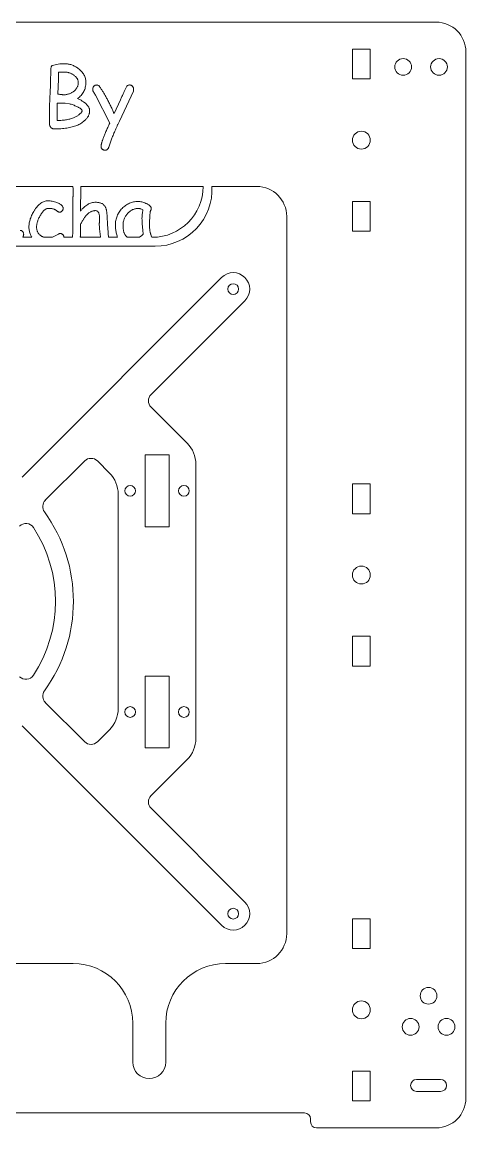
# Model space of a CAD drawing. Header units: millimetres. Extents: x 1474 to 2116, y 1544 to 1914.
# Drawn here: x 1695.7 to 1844.2, y 1543.9 to 1913.9 of the extents above; entities that cross this region are included whole.
import ezdxf

# ---------------------------------------------------------------- set-up
doc = ezdxf.new("R2010")
doc.units = ezdxf.units.MM

msp = doc.modelspace()

# ---------------------------------------------------------------- linework, layer by layer
at = {"color": 7, "linetype": 'Continuous', "lineweight": 15}
for p, q in [((1484.23, 1913.89), (1834.23, 1913.89)), ((1806.23, 1904.89), (1806.23, 1894.89)), ((1812.23, 1904.89), (1806.23, 1904.89)), ((1812.23, 1904.89), (1812.23, 1894.89)), ((1844.23, 1903.89), (1844.23, 1553.89)), ((1707.83, 1894.82), (1707.6, 1889.81)), ((1707.86, 1897.09), (1707.83, 1894.82)), ((1812.23, 1894.89), (1806.23, 1894.89)), ((1732.95, 1890.78), (1728.24, 1880.79)), ((1720.25, 1889.4), (1719.65, 1890.38)), ((1725.01, 1880.13), (1720.25, 1889.4)), ((1726.46, 1883.3), (1728.57, 1887.88)), ((1704.81, 1879.81), (1704.81, 1883.73)), ((1707.35, 1883.72), (1707.35, 1880.92)), ((1708.98, 1886.76), (1707.43, 1886.76)), ((1711.48, 1886.57), (1710.06, 1886.8)), ((1725.58, 1874.69), (1724.68, 1872.1)), ((1676.88, 1858.89), (1712.61, 1858.89)), ((1715.31, 1858.89), (1756.23, 1858.89)), ((1759.2, 1858.89), (1774.23, 1858.89)), ((1712.64, 1845.41), (1712.68, 1855.18)), ((1806.23, 1853.89), (1806.23, 1843.89)), ((1812.23, 1853.89), (1806.23, 1853.89)), ((1812.23, 1853.89), (1812.23, 1843.89)), ((1715.21, 1851.85), (1715.22, 1850.67)), ((1724.11, 1848.79), (1724.2, 1846.26)), ((1784.23, 1848.89), (1784.23, 1608.89)), ((1706.29, 1842.11), (1707.85, 1842.97)), ((1712.6, 1843.44), (1712.64, 1845.41)), ((1724.2, 1846.26), (1724.43, 1843.51)), ((1812.23, 1843.89), (1806.23, 1843.89)), ((1695.85, 1841.89), (1698.93, 1841.89)), ((1703.02, 1841.89), (1705.77, 1841.89)), ((1709.63, 1841.89), (1712.52, 1841.89)), ((1715.14, 1841.89), (1721.94, 1841.89)), ((1724.63, 1841.89), (1727.64, 1841.89)), ((1730.88, 1841.89), (1734.85, 1841.89)), ((1739.11, 1841.89), (1739.23, 1841.89)), ((1738.53, 1838.89), (1679.5, 1838.89)), ((1740.23, 1838.89), (1738.79, 1838.89)), ((1762.45, 1828.45), (1695.66, 1761.66)), ((1738.85, 1789.29), (1770.23, 1820.67)), ((1738.85, 1785.05), (1750.91, 1772.99)), ((1744.84, 1769.06), (1736.84, 1769.06)), ((1736.84, 1769.06), (1736.84, 1745.06)), ((1744.84, 1745.06), (1744.84, 1769.06)), ((1703.43, 1753.88), (1716.61, 1767.05)), ((1720.85, 1767.05), (1724.91, 1762.99)), ((1753.84, 1765.92), (1753.84, 1674.2)), ((1806.23, 1759.39), (1806.23, 1749.39)), ((1812.23, 1759.39), (1806.23, 1759.39)), ((1812.23, 1759.39), (1812.23, 1749.39)), ((1727.84, 1755.92), (1727.84, 1684.2)), ((1812.23, 1749.39), (1806.23, 1749.39)), ((1736.84, 1745.06), (1744.84, 1745.06)), ((1806.23, 1708.39), (1806.23, 1698.39)), ((1812.23, 1708.39), (1806.23, 1708.39)), ((1812.23, 1708.39), (1812.23, 1698.39)), ((1812.23, 1698.39), (1806.23, 1698.39)), ((1744.84, 1695.06), (1736.84, 1695.06)), ((1736.84, 1695.06), (1736.84, 1671.06)), ((1744.84, 1671.06), (1744.84, 1695.06)), ((1703.43, 1686.24), (1716.61, 1673.07)), ((1762.45, 1611.67), (1695.66, 1678.46)), ((1720.85, 1673.07), (1724.91, 1677.13)), ((1736.84, 1671.06), (1744.84, 1671.06)), ((1738.85, 1655.07), (1750.91, 1667.13)), ((1738.85, 1650.83), (1770.23, 1619.45)), ((1806.23, 1613.89), (1806.23, 1603.89)), ((1812.23, 1613.89), (1806.23, 1613.89)), ((1812.23, 1613.89), (1812.23, 1603.89)), ((1812.23, 1603.89), (1806.23, 1603.89)), ((1686.73, 1598.89), (1712.73, 1598.89)), ((1763.73, 1598.89), (1774.23, 1598.89)), ((1732.73, 1565.89), (1732.73, 1578.89)), ((1743.73, 1578.89), (1743.73, 1565.89)), ((1806.23, 1562.89), (1806.23, 1552.89)), ((1812.23, 1562.89), (1806.23, 1562.89)), ((1812.23, 1562.89), (1812.23, 1552.89)), ((1835.73, 1560.09), (1827.73, 1560.09)), ((1835.73, 1556.09), (1827.73, 1556.09)), ((1812.23, 1552.89), (1806.23, 1552.89)), ((1528.23, 1548.89), (1790.23, 1548.89)), ((1792.23, 1546.89), (1792.23, 1545.89)), ((1794.23, 1543.89), (1834.23, 1543.89))]:
    msp.add_line(p, q, dxfattribs=at)
for centre, radius in [((1823.23, 1898.89), 2.8), ((1835.23, 1898.89), 2.8), ((1809.23, 1874.39), 3), ((1766.34, 1824.56), 1.8), ((1731.84, 1757.06), 1.8), ((1749.84, 1757.06), 1.8), ((1809.23, 1728.89), 3), ((1731.84, 1683.06), 1.8), ((1749.84, 1683.06), 1.8), ((1766.34, 1615.56), 1.8), ((1831.73, 1588.09), 2.8), ((1809.23, 1583.39), 3), ((1825.73, 1577.7), 2.8), ((1837.73, 1577.7), 2.8)]:
    msp.add_circle(centre, radius, dxfattribs=at)
for centre, radius, start, end in [((1834.23, 1903.89), 10, 0, 90), ((1739.23, 1858.89), 17, 270, 0), ((1740.23, 1857.89), 19, 270, 3.017), ((1774.23, 1848.89), 10, 0, 90), ((1766.34, 1824.56), 5.5, 315, 135), ((1740.97, 1787.17), 3, 135, 225), ((1743.84, 1765.92), 10, 0, 45), ((1718.73, 1764.93), 3, 45, 135), ((1717.84, 1755.92), 10, 0, 45), ((1705.56, 1751.76), 3, 135, 215.9436), ((1661.84, 1720.06), 51, 324.0564, 35.9436), ((1696.93, 1743.13), 3, 33.3238, 135), ((1661.84, 1720.06), 45, 326.6762, 33.3238), ((1696.93, 1696.99), 3, 225, 326.6762), ((1705.56, 1688.36), 3, 144.0564, 225), ((1717.84, 1684.2), 10, 315, 0), ((1718.73, 1675.19), 3, 225, 315), ((1743.84, 1674.2), 10, 315, 0), ((1740.97, 1652.95), 3, 135, 225), ((1766.34, 1615.56), 5.5, 225, 45), ((1774.23, 1608.89), 10, 270, 0), ((1712.73, 1578.89), 20, 0, 90), ((1763.73, 1578.89), 20, 90, 180), ((1738.23, 1565.89), 5.5, 180, 0), ((1827.73, 1558.09), 2, 90, 270), ((1835.73, 1558.09), 2, 270, 90), ((1834.23, 1553.89), 10, 270, 0), ((1790.23, 1546.89), 2, 0, 90), ((1794.23, 1545.89), 2, 180, 270)]:
    msp.add_arc(centre, radius, start, end, dxfattribs=at)
for points, knots in [([(1705.21, 1894.82), (1705.21, 1894.93), (1705.21, 1895.16), (1705.21, 1895.53), (1705.22, 1895.93), (1705.23, 1896.37), (1705.25, 1896.86), (1705.27, 1897.37), (1705.29, 1897.93), (1705.31, 1898.32), (1705.32, 1898.51)], [0, 0, 0, 0, 0.089006, 0.188742, 0.298144, 0.418292, 0.548119, 0.688701, 0.83897, 1, 1, 1, 1]), ([(1705.32, 1898.51), (1705.34, 1898.62), (1705.37, 1898.81), (1705.46, 1899.06), (1705.59, 1899.27), (1705.71, 1899.36), (1705.76, 1899.4)], [0, 0, 0, 0, 0.308547, 0.569789, 0.79657, 1, 1, 1, 1]), ([(1705.76, 1899.4), (1706.08, 1899.49), (1706.72, 1899.67), (1707.74, 1899.84), (1708.81, 1899.95), (1709.55, 1899.96), (1709.93, 1899.97)], [0, 0, 0, 0, 0.2326391, 0.4752731, 0.7306738, 1, 1, 1, 1]), ([(1709.93, 1899.97), (1710.12, 1899.97), (1710.52, 1899.96), (1711.1, 1899.88), (1711.68, 1899.75), (1712.26, 1899.57), (1712.83, 1899.35), (1713.39, 1899.06), (1713.94, 1898.74), (1714.3, 1898.48), (1714.48, 1898.35)], [0, 0, 0, 0, 0.120268, 0.239813, 0.360359, 0.482036, 0.606193, 0.733155, 0.864419, 1, 1, 1, 1]), ([(1714.48, 1898.35), (1714.68, 1898.19), (1715.07, 1897.89), (1715.59, 1897.38), (1716.02, 1896.85), (1716.38, 1896.28), (1716.66, 1895.69), (1716.85, 1895.07), (1716.98, 1894.42), (1716.99, 1893.98), (1717, 1893.75)], [0, 0, 0, 0, 0.13965, 0.271357, 0.397597, 0.51891, 0.638685, 0.756958, 0.876827, 1, 1, 1, 1]), ([(1704.99, 1889.23), (1705.01, 1889.54), (1705.04, 1890.14), (1705.08, 1891.01), (1705.11, 1891.8), (1705.14, 1892.53), (1705.17, 1893.2), (1705.19, 1893.8), (1705.2, 1894.33), (1705.2, 1894.66), (1705.21, 1894.82)], [0, 0, 0, 0, 0.167103, 0.321369, 0.464252, 0.595753, 0.714425, 0.821716, 0.9169, 1, 1, 1, 1]), ([(1709.96, 1897.18), (1709.73, 1897.18), (1709.31, 1897.18), (1708.73, 1897.15), (1708.25, 1897.13), (1707.98, 1897.1), (1707.86, 1897.09)], [0, 0, 0, 0, 0.327786, 0.604864, 0.827543, 1, 1, 1, 1]), ([(1714.46, 1893.8), (1714.46, 1893.9), (1714.45, 1894.11), (1714.37, 1894.42), (1714.26, 1894.72), (1714.1, 1895.01), (1713.9, 1895.3), (1713.65, 1895.58), (1713.35, 1895.85), (1713.02, 1896.12), (1712.66, 1896.36), (1712.29, 1896.58), (1711.91, 1896.76), (1711.54, 1896.92), (1711.15, 1897.03), (1710.76, 1897.11), (1710.36, 1897.17), (1710.09, 1897.17), (1709.96, 1897.18)], [0, 0, 0, 0, 0.050702, 0.101808, 0.153693, 0.207642, 0.264826, 0.326345, 0.391919, 0.462468, 0.534734, 0.604432, 0.672257, 0.73857, 0.804186, 0.869776, 0.93449, 1, 1, 1, 1]), ([(1709.68, 1889.56), (1709.85, 1889.57), (1710.18, 1889.61), (1710.66, 1889.69), (1711.12, 1889.8), (1711.55, 1889.94), (1711.97, 1890.11), (1712.35, 1890.31), (1712.72, 1890.53), (1712.94, 1890.71), (1713.05, 1890.79)], [0, 0, 0, 0, 0.138955, 0.272334, 0.401055, 0.526929, 0.647901, 0.766583, 0.884285, 1, 1, 1, 1]), ([(1713.05, 1890.79), (1713.16, 1890.89), (1713.38, 1891.08), (1713.67, 1891.41), (1713.91, 1891.76), (1714.11, 1892.13), (1714.27, 1892.51), (1714.38, 1892.92), (1714.44, 1893.36), (1714.46, 1893.65), (1714.46, 1893.8)], [0, 0, 0, 0, 0.1299152, 0.255888, 0.3785484, 0.4994249, 0.6201138, 0.7433325, 0.8693687, 1, 1, 1, 1]), ([(1717, 1893.75), (1716.99, 1893.47), (1716.98, 1892.92), (1716.84, 1892.11), (1716.62, 1891.36), (1716.32, 1890.65), (1715.92, 1889.98), (1715.43, 1889.36), (1714.86, 1888.79), (1714.43, 1888.46), (1714.21, 1888.29)], [0, 0, 0, 0, 0.132369, 0.258785, 0.380949, 0.501313, 0.621801, 0.74335, 0.86886, 1, 1, 1, 1]), ([(1719.29, 1891.42), (1719.29, 1891.51), (1719.3, 1891.69), (1719.38, 1891.96), (1719.52, 1892.21), (1719.7, 1892.43), (1719.91, 1892.61), (1720.14, 1892.76), (1720.39, 1892.84), (1720.56, 1892.85), (1720.64, 1892.86)], [0, 0, 0, 0, 0.127886, 0.252738, 0.378814, 0.511966, 0.644671, 0.766264, 0.882963, 1, 1, 1, 1]), ([(1719.65, 1890.38), (1719.59, 1890.48), (1719.49, 1890.66), (1719.38, 1890.93), (1719.3, 1891.18), (1719.29, 1891.34), (1719.29, 1891.42)], [0, 0, 0, 0, 0.304498, 0.567939, 0.798241, 1, 1, 1, 1]), ([(1720.64, 1892.86), (1720.74, 1892.85), (1720.93, 1892.84), (1721.19, 1892.74), (1721.42, 1892.58), (1721.53, 1892.42), (1721.59, 1892.34)], [0, 0, 0, 0, 0.258913, 0.499899, 0.74176, 1, 1, 1, 1]), ([(1721.59, 1892.34), (1721.78, 1892.07), (1722.18, 1891.49), (1722.76, 1890.57), (1723.35, 1889.56), (1723.96, 1888.47), (1724.57, 1887.3), (1725.2, 1886.04), (1725.83, 1884.7), (1726.25, 1883.77), (1726.46, 1883.3)], [0, 0, 0, 0, 0.0984746, 0.2043491, 0.3177304, 0.4385179, 0.5673199, 0.7038572, 0.8480131, 1, 1, 1, 1]), ([(1728.57, 1887.88), (1728.74, 1888.27), (1729.08, 1889.01), (1729.58, 1890.1), (1730.04, 1891.11), (1730.34, 1891.76), (1730.48, 1892.07)], [0, 0, 0, 0, 0.276316, 0.534886, 0.776495, 1, 1, 1, 1]), ([(1730.48, 1892.07), (1730.55, 1892.19), (1730.69, 1892.41), (1730.96, 1892.67), (1731.27, 1892.83), (1731.49, 1892.85), (1731.6, 1892.86)], [0, 0, 0, 0, 0.287424, 0.538355, 0.769472, 1, 1, 1, 1]), ([(1731.6, 1892.86), (1731.69, 1892.86), (1731.87, 1892.85), (1732.13, 1892.76), (1732.37, 1892.63), (1732.58, 1892.46), (1732.76, 1892.25), (1732.9, 1892.01), (1732.98, 1891.75), (1732.99, 1891.57), (1733, 1891.48)], [0, 0, 0, 0, 0.123217, 0.246038, 0.368982, 0.49915, 0.627698, 0.75243, 0.872962, 1, 1, 1, 1]), ([(1733, 1891.48), (1732.99, 1891.37), (1732.99, 1891.14), (1732.97, 1890.9), (1732.95, 1890.78)], [0, 0, 0, 0, 0.4681905, 1, 1, 1, 1]), ([(1704.81, 1883.73), (1704.81, 1883.9), (1704.81, 1884.25), (1704.82, 1884.81), (1704.83, 1885.43), (1704.85, 1886.09), (1704.88, 1886.8), (1704.91, 1887.57), (1704.95, 1888.38), (1704.97, 1888.94), (1704.99, 1889.23)], [0, 0, 0, 0, 0.092231, 0.193837, 0.30482, 0.425203, 0.554998, 0.693432, 0.842004, 1, 1, 1, 1]), ([(1707.6, 1889.81), (1707.76, 1889.79), (1708.04, 1889.75), (1708.44, 1889.7), (1708.79, 1889.66), (1709.07, 1889.62), (1709.31, 1889.59), (1709.48, 1889.57), (1709.6, 1889.56), (1709.66, 1889.56), (1709.68, 1889.56)], [0, 0, 0, 0, 0.220299, 0.413514, 0.5799, 0.717573, 0.830303, 0.914325, 0.969642, 1, 1, 1, 1]), ([(1714.21, 1888.29), (1714.37, 1888.22), (1714.69, 1888.08), (1715.15, 1887.85), (1715.59, 1887.62), (1715.98, 1887.38), (1716.35, 1887.14), (1716.68, 1886.9), (1716.99, 1886.64), (1717.26, 1886.38), (1717.49, 1886.11), (1717.7, 1885.84), (1717.88, 1885.56), (1718.02, 1885.28), (1718.13, 1884.99), (1718.21, 1884.69), (1718.26, 1884.39), (1718.27, 1884.18), (1718.27, 1884.08)], [0, 0, 0, 0, 0.086844, 0.170165, 0.248647, 0.323308, 0.393978, 0.460817, 0.524427, 0.585095, 0.642675, 0.697479, 0.750073, 0.801609, 0.851664, 0.90074, 0.949998, 1, 1, 1, 1]), ([(1707.43, 1886.76), (1707.42, 1886.49), (1707.39, 1885.95), (1707.37, 1885.17), (1707.35, 1884.43), (1707.35, 1883.95), (1707.35, 1883.72)], [0, 0, 0, 0, 0.272625, 0.529478, 0.771933, 1, 1, 1, 1]), ([(1710.06, 1886.8), (1709.98, 1886.8), (1709.81, 1886.8), (1709.52, 1886.78), (1709.24, 1886.77), (1709.06, 1886.77), (1708.98, 1886.76)], [0, 0, 0, 0, 0.202821, 0.49447, 0.78612, 1, 1, 1, 1]), ([(1714, 1885.65), (1713.79, 1885.74), (1713.37, 1885.94), (1712.74, 1886.19), (1712.11, 1886.41), (1711.69, 1886.52), (1711.48, 1886.57)], [0, 0, 0, 0, 0.262256, 0.516598, 0.761167, 1, 1, 1, 1]), ([(1715.73, 1884.18), (1715.72, 1884.24), (1715.71, 1884.36), (1715.62, 1884.53), (1715.48, 1884.71), (1715.29, 1884.88), (1715.05, 1885.07), (1714.75, 1885.26), (1714.39, 1885.46), (1714.14, 1885.58), (1714, 1885.65)], [0, 0, 0, 0, 0.071898, 0.151976, 0.24587, 0.35697, 0.487001, 0.63736, 0.807436, 1, 1, 1, 1]), ([(1714.91, 1883.11), (1715.03, 1883.22), (1715.25, 1883.41), (1715.51, 1883.7), (1715.69, 1883.95), (1715.72, 1884.11), (1715.73, 1884.18)], [0, 0, 0, 0, 0.358358, 0.637746, 0.848537, 1, 1, 1, 1]), ([(1718.27, 1884.08), (1718.26, 1883.94), (1718.25, 1883.67), (1718.17, 1883.26), (1718.03, 1882.86), (1717.84, 1882.46), (1717.59, 1882.07), (1717.29, 1881.68), (1716.94, 1881.29), (1716.67, 1881.05), (1716.54, 1880.92)], [0, 0, 0, 0, 0.109301, 0.220422, 0.333338, 0.451922, 0.576802, 0.70873, 0.850255, 1, 1, 1, 1]), ([(1706.4, 1878.13), (1706.3, 1878.14), (1706.11, 1878.15), (1705.83, 1878.26), (1705.56, 1878.43), (1705.31, 1878.67), (1705.1, 1878.94), (1704.93, 1879.22), (1704.83, 1879.51), (1704.82, 1879.71), (1704.81, 1879.81)], [0, 0, 0, 0, 0.113146, 0.227686, 0.354881, 0.494731, 0.636453, 0.763914, 0.8839, 1, 1, 1, 1]), ([(1707.35, 1880.92), (1707.64, 1880.94), (1708.2, 1880.96), (1709.02, 1881.03), (1709.8, 1881.12), (1710.54, 1881.23), (1711.24, 1881.37), (1711.9, 1881.54), (1712.52, 1881.72), (1712.91, 1881.87), (1713.1, 1881.95)], [0, 0, 0, 0, 0.146819, 0.287163, 0.421183, 0.549052, 0.670307, 0.785355, 0.895447, 1, 1, 1, 1]), ([(1713.1, 1881.95), (1713.26, 1882.01), (1713.58, 1882.15), (1714.04, 1882.42), (1714.49, 1882.73), (1714.77, 1882.98), (1714.91, 1883.11)], [0, 0, 0, 0, 0.237982, 0.482841, 0.734994, 1, 1, 1, 1]), ([(1716.54, 1880.92), (1716.34, 1880.75), (1715.94, 1880.41), (1715.31, 1879.98), (1714.68, 1879.6), (1714.23, 1879.41), (1714.01, 1879.32)], [0, 0, 0, 0, 0.262138, 0.515943, 0.761059, 1, 1, 1, 1]), ([(1722.08, 1872.36), (1722.08, 1872.43), (1722.09, 1872.57), (1722.13, 1872.8), (1722.19, 1873.08), (1722.27, 1873.39), (1722.37, 1873.74), (1722.5, 1874.13), (1722.65, 1874.55), (1722.83, 1875.02), (1723.02, 1875.53), (1723.24, 1876.07), (1723.48, 1876.65), (1723.74, 1877.27), (1724.03, 1877.93), (1724.34, 1878.63), (1724.67, 1879.37), (1724.9, 1879.88), (1725.01, 1880.13)], [0, 0, 0, 0, 0.023371, 0.051859, 0.085009, 0.123805, 0.167488, 0.216567, 0.271071, 0.330579, 0.395827, 0.465931, 0.541698, 0.622336, 0.708913, 0.800559, 0.897523, 1, 1, 1, 1]), ([(1728.24, 1880.79), (1728.1, 1880.5), (1727.83, 1879.91), (1727.43, 1879.06), (1727.06, 1878.24), (1726.71, 1877.46), (1726.39, 1876.72), (1726.1, 1876.01), (1725.83, 1875.34), (1725.66, 1874.91), (1725.58, 1874.69)], [0, 0, 0, 0, 0.148229, 0.289545, 0.424493, 0.552839, 0.674839, 0.789724, 0.898291, 1, 1, 1, 1]), ([(1714.01, 1879.32), (1713.75, 1879.22), (1713.23, 1879.03), (1712.41, 1878.79), (1711.53, 1878.58), (1710.6, 1878.42), (1709.63, 1878.29), (1708.59, 1878.2), (1707.51, 1878.14), (1706.77, 1878.13), (1706.4, 1878.13)], [0, 0, 0, 0, 0.105644, 0.216183, 0.331862, 0.453135, 0.58078, 0.71397, 0.853992, 1, 1, 1, 1]), ([(1723.47, 1871.02), (1723.38, 1871.03), (1723.2, 1871.03), (1722.93, 1871.11), (1722.7, 1871.23), (1722.48, 1871.4), (1722.3, 1871.6), (1722.17, 1871.83), (1722.09, 1872.09), (1722.08, 1872.27), (1722.08, 1872.36)], [0, 0, 0, 0, 0.127951, 0.250771, 0.375535, 0.501915, 0.627565, 0.74994, 0.872049, 1, 1, 1, 1]), ([(1724.68, 1872.1), (1724.65, 1872.02), (1724.59, 1871.86), (1724.48, 1871.63), (1724.36, 1871.45), (1724.21, 1871.29), (1724.05, 1871.17), (1723.87, 1871.08), (1723.67, 1871.03), (1723.54, 1871.02), (1723.47, 1871.02)], [0, 0, 0, 0, 0.154499, 0.294001, 0.422523, 0.542491, 0.657325, 0.767527, 0.882115, 1, 1, 1, 1]), ([(1712.78, 1857.39), (1712.77, 1857.61), (1712.76, 1858.05), (1712.68, 1858.54), (1712.62, 1858.82), (1712.61, 1858.89)], [0, 0, 0, 0, 0.2580429, 0.5046444, 0.5905637, 0.5905637, 0.5905637, 0.5905637]), ([(1715.37, 1857.71), (1715.36, 1857.23), (1715.35, 1856.25), (1715.3, 1855.28), (1715.28, 1854.78)], [0, 0, 0, 0, 0.488941, 1, 1, 1, 1]), ([(1715.31, 1858.89), (1715.31, 1858.87), (1715.33, 1858.65), (1715.36, 1858.26), (1715.37, 1857.89), (1715.37, 1857.71)], [0.4958363, 0.4958363, 0.4958363, 0.4958363, 0.5289704, 0.7706526, 1, 1, 1, 1]), ([(1699.78, 1850.92), (1699.95, 1851.17), (1700.27, 1851.66), (1700.81, 1852.31), (1701.35, 1852.87), (1701.92, 1853.32), (1702.5, 1853.67), (1703.1, 1853.93), (1703.72, 1854.08), (1704.14, 1854.1), (1704.35, 1854.11)], [0, 0, 0, 0, 0.156281, 0.300037, 0.433479, 0.557114, 0.673252, 0.784091, 0.891994, 1, 1, 1, 1]), ([(1704.35, 1854.11), (1704.58, 1854.1), (1705.05, 1854.09), (1705.77, 1853.97), (1706.54, 1853.77), (1707.05, 1853.59), (1707.31, 1853.5)], [0, 0, 0, 0, 0.224794, 0.465049, 0.722324, 1, 1, 1, 1]), ([(1712.68, 1855.18), (1712.69, 1855.31), (1712.71, 1855.56), (1712.73, 1855.92), (1712.74, 1856.25), (1712.75, 1856.54), (1712.77, 1856.8), (1712.77, 1857.03), (1712.78, 1857.22), (1712.78, 1857.34), (1712.78, 1857.39)], [0, 0, 0, 0, 0.179024, 0.341889, 0.488599, 0.620948, 0.739013, 0.840936, 0.928519, 1, 1, 1, 1]), ([(1715.28, 1854.78), (1715.25, 1854.29), (1715.21, 1853.32), (1715.21, 1852.34), (1715.21, 1851.85)], [0, 0, 0, 0, 0.498849, 1, 1, 1, 1]), ([(1726.9, 1846), (1726.91, 1846.27), (1726.92, 1846.79), (1727.03, 1847.56), (1727.2, 1848.3), (1727.45, 1849.01), (1727.77, 1849.7), (1728.15, 1850.35), (1728.6, 1850.97), (1729.12, 1851.56), (1729.69, 1852.09), (1730.29, 1852.57), (1730.92, 1852.97), (1731.57, 1853.3), (1732.26, 1853.55), (1732.97, 1853.73), (1733.7, 1853.84), (1734.2, 1853.85), (1734.46, 1853.86)], [0, 0, 0, 0, 0.065921, 0.129726, 0.192348, 0.254413, 0.316129, 0.37839, 0.441694, 0.506913, 0.571808, 0.634798, 0.695785, 0.756152, 0.815859, 0.876094, 0.937025, 1, 1, 1, 1]), ([(1734.46, 1853.86), (1734.66, 1853.85), (1735.07, 1853.83), (1735.71, 1853.72), (1736.39, 1853.52), (1736.84, 1853.35), (1737.07, 1853.25)], [0, 0, 0, 0, 0.222341, 0.46244, 0.720562, 1, 1, 1, 1]), ([(1697.95, 1845.34), (1697.96, 1845.57), (1697.97, 1846.03), (1698.06, 1846.71), (1698.2, 1847.4), (1698.4, 1848.1), (1698.66, 1848.8), (1698.98, 1849.51), (1699.35, 1850.22), (1699.63, 1850.68), (1699.78, 1850.92)], [0, 0, 0, 0, 0.1142305, 0.2299682, 0.3485651, 0.4700438, 0.5952714, 0.725254, 0.8598915, 1, 1, 1, 1]), ([(1704.41, 1851.57), (1704.3, 1851.57), (1704.06, 1851.55), (1703.72, 1851.43), (1703.37, 1851.24), (1703.03, 1850.97), (1702.7, 1850.63), (1702.36, 1850.21), (1702.03, 1849.72), (1701.82, 1849.36), (1701.71, 1849.17)], [0, 0, 0, 0, 0.090925, 0.185363, 0.288418, 0.401577, 0.528725, 0.669299, 0.826515, 1, 1, 1, 1]), ([(1706.99, 1850.97), (1706.92, 1851.02), (1706.77, 1851.12), (1706.53, 1851.24), (1706.25, 1851.35), (1705.94, 1851.43), (1705.6, 1851.5), (1705.23, 1851.54), (1704.83, 1851.57), (1704.55, 1851.57), (1704.41, 1851.57)], [0, 0, 0, 0, 0.095649, 0.196493, 0.306544, 0.42417, 0.551923, 0.690121, 0.83933, 1, 1, 1, 1]), ([(1708.22, 1850.3), (1708.16, 1850.31), (1708.03, 1850.32), (1707.85, 1850.35), (1707.69, 1850.43), (1707.49, 1850.56), (1707.26, 1850.75), (1707.08, 1850.9), (1706.99, 1850.97)], [0, 0, 0, 0, 0.130485, 0.258004, 0.38187, 0.506198, 0.758066, 1, 1, 1, 1]), ([(1707.31, 1853.5), (1707.48, 1853.44), (1707.78, 1853.31), (1708.21, 1853.1), (1708.56, 1852.88), (1708.86, 1852.65), (1709.09, 1852.4), (1709.26, 1852.14), (1709.36, 1851.87), (1709.38, 1851.68), (1709.38, 1851.59)], [0, 0, 0, 0, 0.175793, 0.333347, 0.473141, 0.598961, 0.710927, 0.811262, 0.906333, 1, 1, 1, 1]), ([(1709.38, 1851.59), (1709.38, 1851.51), (1709.37, 1851.35), (1709.3, 1851.11), (1709.2, 1850.89), (1709.05, 1850.69), (1708.88, 1850.52), (1708.68, 1850.4), (1708.46, 1850.32), (1708.3, 1850.31), (1708.22, 1850.3)], [0, 0, 0, 0, 0.12841, 0.252619, 0.37821, 0.508286, 0.636779, 0.755389, 0.875517, 1, 1, 1, 1]), ([(1715.22, 1850.67), (1715.41, 1850.91), (1715.76, 1851.36), (1716.36, 1851.96), (1716.97, 1852.47), (1717.6, 1852.88), (1718.25, 1853.21), (1718.92, 1853.44), (1719.61, 1853.58), (1720.08, 1853.6), (1720.32, 1853.61)], [0, 0, 0, 0, 0.146351, 0.283738, 0.412947, 0.535863, 0.654138, 0.769419, 0.884113, 1, 1, 1, 1]), ([(1720.28, 1850.81), (1720.13, 1850.81), (1719.85, 1850.8), (1719.42, 1850.73), (1719.01, 1850.6), (1718.61, 1850.43), (1718.23, 1850.21), (1717.85, 1849.94), (1717.49, 1849.63), (1717.26, 1849.39), (1717.15, 1849.26)], [0, 0, 0, 0, 0.120311, 0.238807, 0.357353, 0.475875, 0.599728, 0.726948, 0.860485, 1, 1, 1, 1]), ([(1721.57, 1848.35), (1721.57, 1848.54), (1721.56, 1848.9), (1721.5, 1849.41), (1721.4, 1849.83), (1721.27, 1850.19), (1721.08, 1850.47), (1720.85, 1850.67), (1720.58, 1850.79), (1720.38, 1850.8), (1720.28, 1850.81)], [0, 0, 0, 0, 0.185679, 0.348071, 0.488992, 0.609006, 0.714073, 0.808465, 0.901898, 1, 1, 1, 1]), ([(1720.32, 1853.61), (1720.5, 1853.6), (1720.85, 1853.59), (1721.35, 1853.53), (1721.81, 1853.41), (1722.23, 1853.26), (1722.59, 1853.06), (1722.92, 1852.81), (1723.2, 1852.52), (1723.35, 1852.29), (1723.43, 1852.18)], [0, 0, 0, 0, 0.151702, 0.29221, 0.42234, 0.545214, 0.661582, 0.773757, 0.886443, 1, 1, 1, 1]), ([(1723.43, 1852.18), (1723.48, 1852.09), (1723.58, 1851.9), (1723.7, 1851.58), (1723.81, 1851.22), (1723.91, 1850.81), (1723.98, 1850.37), (1724.04, 1849.88), (1724.09, 1849.35), (1724.1, 1848.98), (1724.11, 1848.79)], [0, 0, 0, 0, 0.0885505, 0.1861686, 0.293411, 0.4115276, 0.5419026, 0.6828876, 0.8348283, 1, 1, 1, 1]), ([(1734.64, 1851.57), (1734.47, 1851.57), (1734.12, 1851.56), (1733.62, 1851.48), (1733.13, 1851.34), (1732.66, 1851.15), (1732.21, 1850.9), (1731.78, 1850.61), (1731.36, 1850.26), (1730.97, 1849.86), (1730.62, 1849.42), (1730.3, 1848.97), (1730.04, 1848.49), (1729.82, 1848), (1729.65, 1847.5), (1729.53, 1846.97), (1729.46, 1846.43), (1729.45, 1846.07), (1729.44, 1845.88)], [0, 0, 0, 0, 0.061038, 0.120857, 0.179784, 0.23845, 0.29842, 0.359719, 0.423106, 0.489243, 0.556026, 0.620559, 0.683873, 0.746563, 0.808801, 0.871436, 0.935266, 1, 1, 1, 1]), ([(1736.08, 1851.07), (1735.93, 1851.15), (1735.65, 1851.29), (1735.25, 1851.45), (1734.93, 1851.55), (1734.73, 1851.57), (1734.64, 1851.57)], [0, 0, 0, 0, 0.33531, 0.611851, 0.83127, 1, 1, 1, 1]), ([(1735.79, 1848.33), (1735.8, 1848.54), (1735.81, 1848.96), (1735.86, 1849.62), (1735.96, 1850.33), (1736.04, 1850.82), (1736.08, 1851.07)], [0, 0, 0, 0, 0.2217429, 0.4628047, 0.7227143, 1, 1, 1, 1]), ([(1737.07, 1853.25), (1737.22, 1853.19), (1737.49, 1853.07), (1737.86, 1852.87), (1738.18, 1852.66), (1738.44, 1852.43), (1738.64, 1852.2), (1738.78, 1851.95), (1738.88, 1851.7), (1738.89, 1851.52), (1738.89, 1851.43)], [0, 0, 0, 0, 0.172713, 0.327179, 0.466537, 0.590384, 0.703011, 0.806163, 0.903344, 1, 1, 1, 1]), ([(1738.62, 1850.78), (1738.6, 1850.68), (1738.55, 1850.46), (1738.51, 1850.08), (1738.45, 1849.61), (1738.41, 1849.07), (1738.38, 1848.44), (1738.35, 1847.73), (1738.34, 1846.94), (1738.33, 1846.38), (1738.33, 1846.09)], [0, 0, 0, 0, 0.064603, 0.146214, 0.244547, 0.361106, 0.49438, 0.645289, 0.813807, 1, 1, 1, 1]), ([(1738.89, 1851.43), (1738.89, 1851.37), (1738.89, 1851.25), (1738.83, 1851.08), (1738.75, 1850.92), (1738.67, 1850.83), (1738.62, 1850.78)], [0, 0, 0, 0, 0.248289, 0.48992, 0.73821, 1, 1, 1, 1]), ([(1701.71, 1849.17), (1701.61, 1848.99), (1701.43, 1848.64), (1701.18, 1848.12), (1700.97, 1847.61), (1700.8, 1847.12), (1700.66, 1846.66), (1700.56, 1846.21), (1700.51, 1845.78), (1700.5, 1845.49), (1700.49, 1845.36)], [0, 0, 0, 0, 0.151017, 0.294136, 0.429189, 0.557061, 0.677575, 0.790944, 0.897819, 1, 1, 1, 1]), ([(1717.15, 1849.26), (1717.09, 1849.19), (1716.96, 1849.03), (1716.75, 1848.77), (1716.54, 1848.45), (1716.31, 1848.1), (1716.06, 1847.7), (1715.79, 1847.25), (1715.51, 1846.76), (1715.32, 1846.42), (1715.22, 1846.24)], [0, 0, 0, 0, 0.080062, 0.173084, 0.277889, 0.395854, 0.527361, 0.672492, 0.829389, 1, 1, 1, 1]), ([(1721.5, 1846.28), (1721.5, 1846.35), (1721.51, 1846.49), (1721.51, 1846.73), (1721.52, 1847.01), (1721.53, 1847.32), (1721.55, 1847.63), (1721.56, 1847.91), (1721.57, 1848.14), (1721.57, 1848.29), (1721.57, 1848.35)], [0, 0, 0, 0, 0.094012, 0.207203, 0.343518, 0.499001, 0.656482, 0.792797, 0.905988, 1, 1, 1, 1]), ([(1736.22, 1842.93), (1736.19, 1843.22), (1736.12, 1843.78), (1736.03, 1844.6), (1735.96, 1845.36), (1735.9, 1846.06), (1735.85, 1846.71), (1735.82, 1847.3), (1735.8, 1847.84), (1735.79, 1848.17), (1735.79, 1848.33)], [0, 0, 0, 0, 0.161981, 0.313541, 0.454689, 0.584641, 0.704209, 0.81337, 0.912199, 1, 1, 1, 1]), ([(1694.99, 1844.21), (1695.07, 1844.2), (1695.22, 1844.19), (1695.44, 1844.13), (1695.64, 1844.01), (1695.82, 1843.84), (1695.98, 1843.66), (1696.09, 1843.45), (1696.16, 1843.22), (1696.17, 1843.07), (1696.18, 1842.99)], [0, 0, 0, 0, 0.119204, 0.239025, 0.361363, 0.49337, 0.625615, 0.750615, 0.874481, 1, 1, 1, 1]), ([(1696.18, 1842.99), (1696.17, 1842.86), (1696.16, 1842.6), (1696.04, 1842.23), (1695.92, 1842), (1695.85, 1841.89)], [0, 0, 0, 0, 0.1017098, 0.2031513, 0.3079933, 0.3079933, 0.3079933, 0.3079933]), ([(1698.93, 1841.89), (1698.85, 1842), (1698.67, 1842.29), (1698.43, 1842.79), (1698.22, 1843.38), (1698.07, 1844), (1697.97, 1844.66), (1697.96, 1845.11), (1697.95, 1845.34)], [0.2896379, 0.2896379, 0.2896379, 0.2896379, 0.3677445, 0.4886857, 0.6107608, 0.7351744, 0.8650309, 1, 1, 1, 1]), ([(1700.49, 1845.36), (1700.5, 1845.21), (1700.51, 1844.94), (1700.56, 1844.53), (1700.66, 1844.15), (1700.79, 1843.8), (1700.95, 1843.46), (1701.16, 1843.15), (1701.41, 1842.86), (1701.6, 1842.69), (1701.7, 1842.61)], [0, 0, 0, 0, 0.136878, 0.267174, 0.393622, 0.514916, 0.634924, 0.754714, 0.876129, 1, 1, 1, 1]), ([(1701.7, 1842.61), (1701.79, 1842.53), (1701.98, 1842.38), (1702.3, 1842.19), (1702.63, 1842.03), (1702.87, 1841.94), (1703.01, 1841.9), (1703.02, 1841.89)], [0, 0, 0, 0, 0.1170023, 0.2353346, 0.3538399, 0.4753493, 0.4877116, 0.4877116, 0.4877116, 0.4877116]), ([(1707.85, 1842.97), (1707.91, 1843.01), (1708.02, 1843.07), (1708.18, 1843.13), (1708.31, 1843.19), (1708.38, 1843.19), (1708.42, 1843.19)], [0, 0, 0, 0, 0.341876, 0.620993, 0.838299, 1, 1, 1, 1]), ([(1708.42, 1843.19), (1708.5, 1843.19), (1708.66, 1843.18), (1708.89, 1843.1), (1709.09, 1842.97), (1709.28, 1842.79), (1709.44, 1842.59), (1709.55, 1842.36), (1709.62, 1842.13), (1709.63, 1841.97), (1709.63, 1841.89)], [0, 0, 0, 0, 0.1205389, 0.240646, 0.3610024, 0.4925276, 0.6236725, 0.7488304, 0.8734924, 0.9898961, 0.9898961, 0.9898961, 0.9898961]), ([(1712.52, 1841.89), (1712.53, 1841.9), (1712.54, 1841.99), (1712.55, 1842.16), (1712.56, 1842.43), (1712.58, 1842.73), (1712.59, 1843.07), (1712.6, 1843.31), (1712.6, 1843.44)], [0.204774, 0.204774, 0.204774, 0.204774, 0.223103, 0.3375825, 0.4722168, 0.6292138, 0.8044316, 1, 1, 1, 1]), ([(1715.22, 1846.24), (1715.22, 1846.04), (1715.22, 1845.65), (1715.22, 1845.09), (1715.22, 1844.55), (1715.21, 1844.05), (1715.2, 1843.58), (1715.19, 1843.14), (1715.18, 1842.73), (1715.16, 1842.35), (1715.15, 1842.07), (1715.14, 1841.93), (1715.14, 1841.89)], [0, 0, 0, 0, 0.1029789, 0.1998223, 0.2918921, 0.3785142, 0.4596812, 0.5354085, 0.6056822, 0.671209, 0.7306039, 0.7476424, 0.7476424, 0.7476424, 0.7476424]), ([(1721.75, 1843.17), (1721.71, 1843.48), (1721.64, 1844.05), (1721.57, 1844.87), (1721.51, 1845.61), (1721.51, 1846.07), (1721.5, 1846.28)], [0, 0, 0, 0, 0.2917688, 0.5559319, 0.7915255, 1, 1, 1, 1]), ([(1721.94, 1841.89), (1721.92, 1842.01), (1721.85, 1842.44), (1721.79, 1842.86), (1721.75, 1843.17)], [0.582701, 0.582701, 0.582701, 0.582701, 0.6965921, 1, 1, 1, 1]), ([(1724.43, 1843.51), (1724.46, 1843.26), (1724.52, 1842.78), (1724.58, 1842.24), (1724.63, 1841.95), (1724.63, 1841.89)], [0, 0, 0, 0, 0.2740528, 0.5325559, 0.5921376, 0.5921376, 0.5921376, 0.5921376]), ([(1727.64, 1841.89), (1727.57, 1842.06), (1727.42, 1842.42), (1727.23, 1843.02), (1727.08, 1843.68), (1726.98, 1844.41), (1726.91, 1845.18), (1726.91, 1845.72), (1726.9, 1846)], [0.2179689, 0.2179689, 0.2179689, 0.2179689, 0.3194037, 0.4384399, 0.5648273, 0.7006037, 0.8449871, 1, 1, 1, 1]), ([(1729.44, 1845.88), (1729.44, 1845.7), (1729.45, 1845.35), (1729.49, 1844.85), (1729.55, 1844.37), (1729.63, 1843.94), (1729.74, 1843.53), (1729.88, 1843.17), (1730.04, 1842.83), (1730.23, 1842.53), (1730.44, 1842.27), (1730.66, 1842.06), (1730.81, 1841.94), (1730.88, 1841.89)], [0, 0, 0, 0, 0.0865658, 0.1682679, 0.2445938, 0.3159795, 0.3826758, 0.4453143, 0.5045196, 0.5608437, 0.6147091, 0.6673733, 0.7072704, 0.7072704, 0.7072704, 0.7072704]), ([(1734.85, 1841.89), (1734.94, 1841.95), (1735.14, 1842.06), (1735.46, 1842.29), (1735.83, 1842.59), (1736.08, 1842.81), (1736.22, 1842.93)], [0.0002742, 0.0002742, 0.0002742, 0.0002742, 0.1828801, 0.4109975, 0.6814888, 1, 1, 1, 1]), ([(1738.33, 1846.09), (1738.33, 1845.82), (1738.33, 1845.32), (1738.38, 1844.62), (1738.45, 1844), (1738.53, 1843.62), (1738.57, 1843.44)], [0, 0, 0, 0, 0.298, 0.563697, 0.79635, 1, 1, 1, 1]), ([(1738.57, 1843.44), (1738.58, 1843.38), (1738.61, 1843.26), (1738.68, 1843.05), (1738.76, 1842.81), (1738.86, 1842.53), (1738.98, 1842.22), (1739.07, 1842.01), (1739.11, 1841.89)], [0, 0, 0, 0, 0.0679155, 0.1530213, 0.2539383, 0.3702114, 0.5023997, 0.6468412, 0.6468412, 0.6468412, 0.6468412]), ([(1705.77, 1841.89), (1705.8, 1841.9), (1705.97, 1841.97), (1706.15, 1842.05), (1706.29, 1842.11)], [0.6814035, 0.6814035, 0.6814035, 0.6814035, 0.7256538, 1, 1, 1, 1])]:
    msp.add_open_spline(points, degree=3, knots=knots, dxfattribs=at)
for points in [[(1738.6, 1838.88), (1738.58, 1838.88), (1738.56, 1838.89), (1738.53, 1838.89)], [(1738.79, 1838.89), (1738.73, 1838.88), (1738.66, 1838.88), (1738.6, 1838.88)]]:
    msp.add_open_spline(points, degree=3, dxfattribs=at)

doc.saveas('drawing.dxf')
